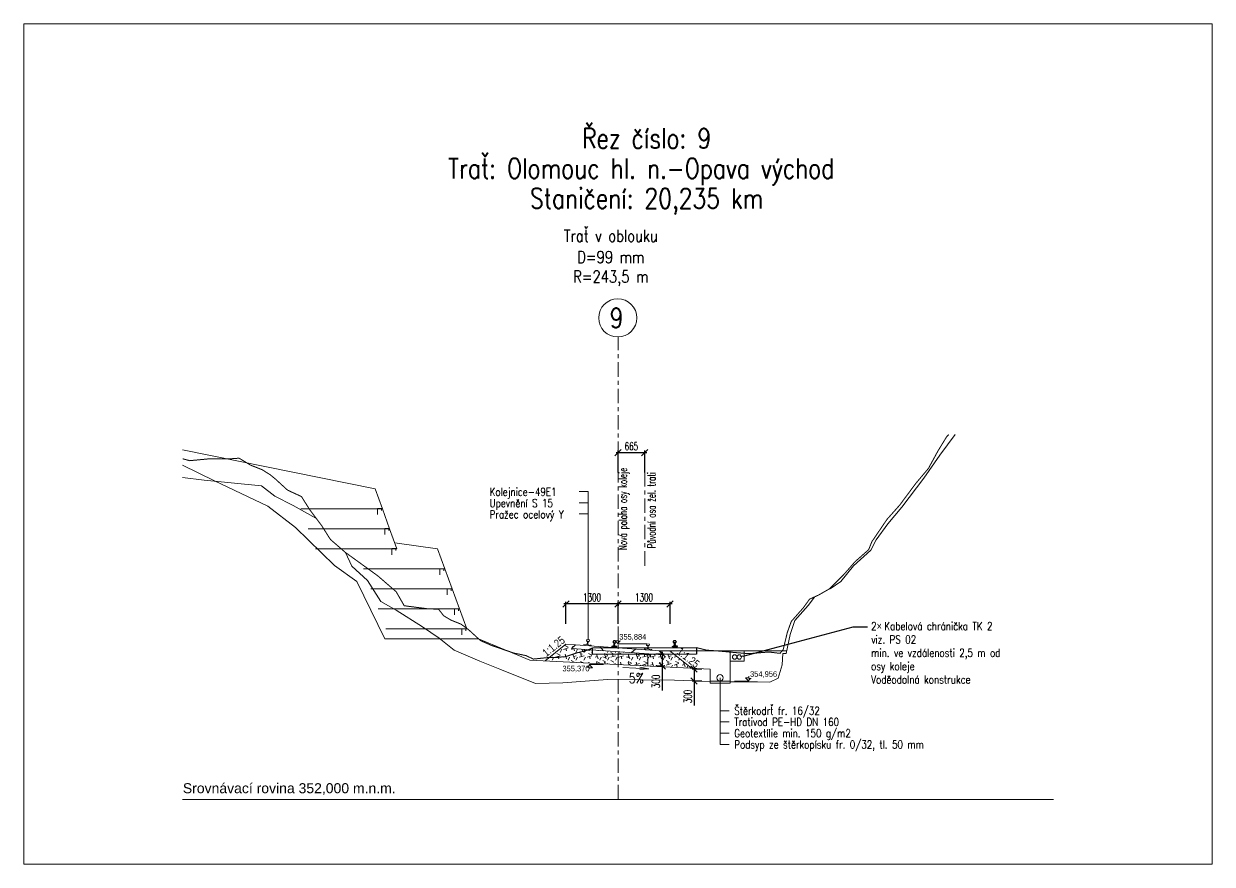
# Model space of a CAD drawing. Header units: millimetres. Extents: x -533422 to -532014, y -1115269 to -1112931.
# Drawn here: x -533081.67 to -533051.97, y -1112952.2 to -1112931.2 of the extents above; entities that cross this region are included whole.
import ezdxf
from ezdxf import colors
from ezdxf.entities.mleader import LeaderData, LeaderLine
from ezdxf.enums import TextEntityAlignment as Align
from ezdxf.math import Vec2, Vec3

# ---------------------------------------------------------------- set-up
doc = ezdxf.new("R2010")
doc.units = ezdxf.units.MM
doc.header["$PDMODE"] = 3
doc.header["$PDSIZE"] = 0.5
doc.linetypes.add('ACAD_ISO10W100', pattern=[18, 12, -3, 0, -3])
for name, color, linetype in [('002 Linie  svahu', 8, 'Continuous'), ('_původní pražec-řezy', 7, 'Continuous'), ('_vodítka-řezy', 4, 'Continuous')]:
    doc.layers.add(name, color=color, linetype=linetype)
for name, color, linetype, lineweight in [('_popisy-řezy', 1, 'Continuous', 18), ('_příčné řezy-řezy', 1, 'Continuous', 20), ('_svršek-řezy', 1, 'Continuous', 18), ('_šrafy-řezy', 1, 'Continuous', 15), ('původní terén', 7, 'Continuous', 15), ('stránka A4', 3, 'Continuous', 0)]:
    doc.layers.add(name, color=color, linetype=linetype, lineweight=lineweight)
doc.styles.add('ARI 1_50(01)', font='arial.ttf', dxfattribs={"height": 0.2})
doc.styles.add('promile', font='romans71n.shx', dxfattribs={"width": 0.8})
doc.styles.get("Standard").update_dxf_attribs({"font": 'arial.ttf'})
doc.styles.add('Standard 1_100', font='romans.shx', dxfattribs={"width": 0.65, "height": 0.2})
doc.styles.add('‰', font='romans71n.shx', dxfattribs={"width": 0.8})
doc.dimstyles.new('1_100', dxfattribs={"dimtxt": 0.2, "dimasz": 0.16, "dimexe": 0.05, "dimexo": 0.2, "dimgap": 0.06, "dimtad": 1, "dimdec": 0, "dimlfac": 1000, "dimrnd": 5, "dimzin": 0, "dimtxsty": 'Standard 1_100', "dimblk": 'OBLIQUE', "dimcen": 2.5, "dimdle": 0.05, "dimclrd": 256, "dimclre": 256, "dimclrt": 1, "dimadec": 0, "dimazin": 0, "dimtfac": 1, "dimtdec": 0, "dimtmove": 0, "dimatfit": 3, "dimfxl": 0.5, "dimfxlon": 1, "dimtfillclr": 256, "dimarcsym": 0})

# ---------------------------------------------------------------- blocks, each defined once
blk = doc.blocks.new('RC_VYZNA')
for p, q in [((-2, 2), (0, 2)), ((0, 0), (-2, 2)), ((0, 2), (0, 3))]:
    blk.add_line(p, q)
blk.add_solid([(0, 0), (0, 0), (0, 2), (2, 2)])
blk = doc.blocks.new('Původní svršek')
at = {"layer": '_vodítka-řezy', "color": 12, "linetype": 'ACAD_ISO10W100', "lineweight": 0, "ltscale": 0.03, "extrusion": (0, 1, 6.12303e-17)}
blk.add_line((-675139.828, -974938.843), (-675139.828, -974936.508), dxfattribs=at)
at = {"layer": '_vodítka-řezy', "style": 'Standard 1_100', "width": 0.65}
blk.add_text('Původní osa žel. trati', height=0.2, rotation=90, dxfattribs=at).set_placement((-675139.558, -974936.508), align=Align.RIGHT)
blk = doc.blocks.new('A$C249728DF')
at = {"color": 7}
for p, q in [((0.715, 0.105), (0.717, 0.08)), ((0.74, 0.075), (0.719, 0.079)), ((0.752, 0.026), (0.749, 0.056)), ((0.766, 0.028), (0.762, 0.058)), ((0.766, 0.078), (0.785, 0.087)), ((0.782, 0.114), (0.786, 0.09)), ((-0.807, -0.149), (-0.807, -0.143)), ((-0.805, -0.14), (-0.792, -0.138)), ((-0.744, -0.149), (-0.805, -0.151)), ((-0.759, -0.127), (-0.784, -0.136)), ((-0.782, -0.015), (-0.783, -0.039)), ((-0.761, -0.048), (-0.781, -0.041)), ((-0.753, -0.097), (-0.754, -0.067)), ((-0.744, -0.149), (-0.683, -0.147)), ((-0.739, -0.097), (-0.74, -0.067)), ((-0.735, -0.047), (-0.714, -0.039)), ((-0.731, -0.126), (-0.705, -0.133)), ((-0.715, -0.013), (-0.713, -0.037)), ((-0.685, -0.136), (-0.698, -0.135)), ((-0.682, -0.145), (-0.682, -0.139)), ((0.704, -0.031), (0.703, -0.025)), ((0.705, -0.022), (0.718, -0.018)), ((0.766, -0.025), (0.706, -0.033)), ((0.749, -0.004), (0.725, -0.016)), ((0.766, -0.025), (0.827, -0.017)), ((0.777, 0), (0.804, -0.005)), ((0.824, -0.006), (0.811, -0.006)), ((0.828, -0.015), (0.827, -0.009))]:
    blk.add_line(p, q, dxfattribs=at)
blk.add_lwpolyline([(-1.269, -0.381), (-1.283, -0.219), (1.309, -0.006), (1.322, -0.168), (-1.269, -0.381)], dxfattribs=at)
for centre, radius, start, end in [((-0.74, -0.3), 0.3, 90.0237, 91.8383), ((-0.74, -0.08), 0.08, 80.204, 90.0475), ((0.728, 0.106), 0.013, 109.1975, 184.2723), ((0.719, 0.081), 0.002, 184.2723, 259.1282), ((0.75, 0.043), 0.08, 99.3539, 109.1975), ((0.786, -0.174), 0.3, 97.5631, 99.3778), ((0.739, 0.068), 0.007, 17.9715, 79.1282), ((0.669, 0.045), 0.08, 7.5631, 17.9715), ((0.786, -0.174), 0.3, 95.7485, 97.5631), ((0.746, 0.002), 0.007, 295.9902, 356.0557), ((0.634, 0.01), 0.12, 356.0557, 7.5631), ((0.764, 0.045), 0.08, 85.9288, 95.7724), ((0.769, 0.072), 0.007, 115.9981, 177.1547), ((0.842, 0.068), 0.08, 177.1547, 187.5631), ((0.885, 0.044), 0.12, 187.5631, 199.0706), ((0.769, 0.111), 0.013, 10.854, 85.9288), ((0.779, 0.007), 0.007, 199.0706, 259.136), ((0.784, 0.089), 0.002, 295.9981, 10.854), ((-0.804, -0.143), 0.003, 99.583, 181.8383), ((-0.805, -0.149), 0.0015, 181.8383, 271.8383), ((-0.798, -0.098), 0.04, 279.583, 290.2654), ((-0.781, -0.039), 0.002, 178.5474, 253.4034), ((-0.769, -0.015), 0.013, 103.4727, 178.5474), ((-0.754, -0.08), 0.08, 93.6291, 103.4727), ((-0.763, -0.054), 0.007, 12.2467, 73.4034), ((-0.74, -0.3), 0.3, 91.8383, 93.653), ((-0.762, -0.12), 0.007, 290.2654, 350.3308), ((-0.834, -0.07), 0.08, 1.8383, 12.2467), ((-0.873, -0.101), 0.12, 350.3308, 1.8383), ((-0.66, -0.064), 0.08, 171.4299, 181.8383), ((-0.732, -0.053), 0.007, 110.2733, 171.4299), ((-0.619, -0.093), 0.12, 181.8383, 193.3458), ((-0.729, -0.119), 0.007, 193.3458, 253.4112), ((-0.728, -0.014), 0.013, 5.1292, 80.204), ((-0.715, -0.037), 0.002, 290.2733, 5.1292), ((-0.694, -0.095), 0.04, 253.4112, 264.0936), ((-0.685, -0.139), 0.003, 1.8383, 84.0936), ((-0.683, -0.145), 0.0015, 271.8383, 1.8383), ((0.706, -0.025), 0.003, 105.3078, 187.5631), ((0.706, -0.031), 0.0015, 187.5631, 277.5631), ((0.708, 0.02), 0.04, 285.3078, 295.9902), ((0.811, 0.034), 0.04, 259.136, 269.8184), ((0.824, -0.009), 0.003, 7.5631, 89.8184), ((0.827, -0.015), 0.0015, 277.5631, 7.5631)]:
    blk.add_arc(centre, radius, start, end, dxfattribs=at)
blk = doc.blocks.new('_Oblique')
at = {"color": 0, "linetype": 'ByBlock', "lineweight": -2}
blk.add_line((0.5, 0.5), (-0.5, -0.5), dxfattribs=at)
blk = doc.blocks.new('*D109')
at = {"layer": '_příčné řezy-řezy', "linetype": 'Continuous', "lineweight": -2}
for p, q in [((-533066.771, -1112945.693), (-533068.171, -1112945.693)), ((-533068.121, -1112946.193), (-533068.121, -1112945.643)), ((-533066.821, -1112945.693), (-533066.821, -1112945.743))]:
    blk.add_line(p, q, dxfattribs=at)
at = {"layer": 'Defpoints', "color": 0}
for p in [(-533068.121, -1112945.693), (-533066.821, -1112945.658), (-533068.121, -1112946.812)]:
    blk.add_point(p, dxfattribs=at)
at = {"layer": '_příčné řezy-řezy', "lineweight": -2, "xscale": 0.16, "yscale": 0.16, "zscale": 0.16, "rotation": 180}
blk.add_blockref('_Oblique', (-533068.121, -1112945.693), dxfattribs=at)
at = {"layer": '_příčné řezy-řezy', "lineweight": -2, "xscale": 0.16, "yscale": 0.16, "zscale": 0.16}
blk.add_blockref('_Oblique', (-533066.821, -1112945.693), dxfattribs=at)
at = {"layer": '_příčné řezy-řezy', "color": 1, "lineweight": 9, "insert": (-533067.471, -1112945.533), "char_height": 0.2, "attachment_point": 5, "style": 'Standard 1_100'}
blk.add_mtext('1300', dxfattribs=at)
blk = doc.blocks.new('*D110')
at = {"layer": '_příčné řezy-řezy', "linetype": 'Continuous', "lineweight": -2}
for p, q in [((-533065.471, -1112945.693), (-533066.871, -1112945.693)), ((-533066.821, -1112946.193), (-533066.821, -1112945.643)), ((-533065.521, -1112946.193), (-533065.521, -1112945.643))]:
    blk.add_line(p, q, dxfattribs=at)
at = {"layer": 'Defpoints', "color": 0}
for p in [(-533066.821, -1112945.693), (-533066.821, -1112946.812), (-533065.521, -1112946.812)]:
    blk.add_point(p, dxfattribs=at)
at = {"layer": '_příčné řezy-řezy', "lineweight": -2, "xscale": 0.16, "yscale": 0.16, "zscale": 0.16, "rotation": 180}
blk.add_blockref('_Oblique', (-533066.821, -1112945.693), dxfattribs=at)
at = {"layer": '_příčné řezy-řezy', "lineweight": -2, "xscale": 0.16, "yscale": 0.16, "zscale": 0.16}
blk.add_blockref('_Oblique', (-533065.521, -1112945.693), dxfattribs=at)
at = {"layer": '_příčné řezy-řezy', "color": 1, "lineweight": 9, "insert": (-533066.171, -1112945.533), "char_height": 0.2, "attachment_point": 5, "style": 'Standard 1_100'}
blk.add_mtext('1300', dxfattribs=at)
blk = doc.blocks.new('*D120')
at = {"layer": '_příčné řezy-řezy', "linetype": 'Continuous', "lineweight": -2}
for p, q in [((-533066.871, -1112941.914), (-533066.104, -1112941.914)), ((-533066.821, -1112942.414), (-533066.821, -1112941.864)), ((-533066.154, -1112942.414), (-533066.154, -1112941.864))]:
    blk.add_line(p, q, dxfattribs=at)
at = {"layer": 'Defpoints', "color": 0}
for p in [(-533066.154, -1112941.914), (-533066.821, -1112942.701), (-533066.154, -1112942.704)]:
    blk.add_point(p, dxfattribs=at)
at = {"layer": '_příčné řezy-řezy', "lineweight": -2, "xscale": 0.16, "yscale": 0.16, "zscale": 0.16, "rotation": 180}
blk.add_blockref('_Oblique', (-533066.821, -1112941.914), dxfattribs=at)
at = {"layer": '_příčné řezy-řezy', "lineweight": -2, "xscale": 0.16, "yscale": 0.16, "zscale": 0.16}
blk.add_blockref('_Oblique', (-533066.154, -1112941.914), dxfattribs=at)
at = {"layer": '_příčné řezy-řezy', "color": 1, "lineweight": 9, "insert": (-533066.488, -1112941.754), "char_height": 0.2, "attachment_point": 5, "style": 'Standard 1_100'}
blk.add_mtext('665', dxfattribs=at)
blk = doc.blocks.new('*D128')
at = {"layer": '_příčné řezy-řezy', "linetype": 'Continuous', "lineweight": -2}
for p, q in [((-533065.715, -1112946.894), (-533065.715, -1112947.244)), ((-533065.872, -1112946.944), (-533065.665, -1112946.944)), ((-533065.872, -1112947.244), (-533065.665, -1112947.244)), ((-533065.715, -1112947.244), (-533065.715, -1112947.858))]:
    blk.add_line(p, q, dxfattribs=at)
at = {"layer": 'Defpoints', "color": 0}
for p in [(-533066.072, -1112946.944), (-533066.072, -1112947.244), (-533065.715, -1112947.244)]:
    blk.add_point(p, dxfattribs=at)
at = {"layer": '_příčné řezy-řezy', "lineweight": -2, "xscale": 0.16, "yscale": 0.16, "zscale": 0.16}
for p, rotation in [((-533065.715, -1112946.944), 90), ((-533065.715, -1112947.244), 270)]:
    blk.add_blockref('_Oblique', p, dxfattribs=dict(at, rotation=rotation))
at = {"layer": '_příčné řezy-řezy', "color": 1, "lineweight": 9, "insert": (-533065.875, -1112947.631), "char_height": 0.2, "attachment_point": 5, "rotation": 90, "style": 'Standard 1_100'}
blk.add_mtext('300', dxfattribs=at)
blk = doc.blocks.new('*D129')
at = {"layer": '_příčné řezy-řezy', "linetype": 'Continuous', "lineweight": -2}
for p, q in [((-533064.723, -1112947.321), (-533064.969, -1112947.321)), ((-533064.919, -1112947.271), (-533064.919, -1112947.621)), ((-533064.723, -1112947.621), (-533064.969, -1112947.621)), ((-533064.919, -1112947.621), (-533064.919, -1112948.236))]:
    blk.add_line(p, q, dxfattribs=at)
at = {"layer": 'Defpoints', "color": 0}
for p in [(-533064.523, -1112947.321), (-533064.919, -1112947.621), (-533064.523, -1112947.621)]:
    blk.add_point(p, dxfattribs=at)
at = {"layer": '_příčné řezy-řezy', "lineweight": -2, "xscale": 0.16, "yscale": 0.16, "zscale": 0.16}
for p, rotation in [((-533064.919, -1112947.321), 90), ((-533064.919, -1112947.621), 270)]:
    blk.add_blockref('_Oblique', p, dxfattribs=dict(at, rotation=rotation))
at = {"layer": '_příčné řezy-řezy', "color": 1, "lineweight": 9, "insert": (-533065.079, -1112948.008), "char_height": 0.2, "attachment_point": 5, "rotation": 90, "style": 'Standard 1_100'}
blk.add_mtext('300', dxfattribs=at)

msp = doc.modelspace()

# ---------------------------------------------------------------- hatches: boundary and pattern name
at = {"layer": '_šrafy-řezy', "linetype": 'Continuous'}
h = msp.add_hatch(dxfattribs=at)
h.set_pattern_fill('UNIHER', color=1, scale=0.05, style=0)
h.set_pattern_definition([(18.435, (141812.83852, -138008.09968), (0.197642177225, 0.197642530296), [0.0625, -0.5, 0.125, -0.5625]), (18.435, (141812.97687, -138008.11944), (0.197642177225, 0.197642530296), [0.125, -0.5, 0.0625, -0.5625]), (108.435, (141812.8583, -138008.15897), (0.197642177225, 0.197642530296), [0.125, -0.5, 0.125, -0.5]), (108.435, (141812.8583, -138007.96133), (0.197642177225, 0.197642530296), [0.125, -0.5, 0.125, -0.5]), (108.435, (141813.03617, -138008.09968), (0.197642177225, 0.197642530296), [0.0625, -0.5625]), (108.435, (141812.66065, -138007.96133), (0.197642177225, 0.197642530296), [0.0625, -0.5625]), (333.435, (141812.89782, -138008.07991), (0.197642294287, 0.19764242375), [0.0883885, -0.79549515, 0.0883885, -0.79549515]), (333.435, (141812.50253, -138007.88227), (0.197642294287, 0.19764242375), [0.08838835, -1.6793786]), (333.435, (141813.09546, -138008.07991), (0.197642294287, 0.19764242375), [0.0883885, -0.35385534, 0.0883885, -1.23743685]), (333.435, (141812.70017, -138007.88227), (0.197642294287, 0.19764242375), [0.08838835, -1.6793786]), (333.435, (141813.2931, -138008.07991), (0.197642294287, 0.19764242375), [0.0883885, -0.79549515, 0.0883885, -0.79549515]), (333.435, (141813.68839, -138008.27756), (0.197642294287, 0.19764242375), [0.08838835, -1.6793786]), (63.435, (141812.81876, -138008.04038), (-0.197643635928, -0.197641752932), [0.08839, -0.35355, 0.08839, -0.7955, 0.08839, -0.35355])])
h.paths.add_polyline_path([(-533066.0724, -1112946.9615), (-533066.1497, -1112946.9561), (-533066.1483, -1112946.935), (-533067.5227, -1112946.8401), (-533067.5241, -1112946.8613), (-533067.648, -1112946.8528), (-533067.6506, -1112946.8918), (-533067.6718, -1112946.8903), (-533067.6677, -1112946.8301), (-533067.9827, -1112946.8084), (-533067.8814, -1112946.7202), (-533068.1213, -1112946.7036), (-533068.6391, -1112947.1178), (-533066.0724, -1112947.244)])
h.paths.add_polyline_path([(-533065.525, -1112946.866), (-533065.7764, -1112946.8654), (-533065.6882, -1112946.9667), (-533066.0033, -1112946.945), (-533066.0074, -1112947.0051), (-533066.0286, -1112947.0037), (-533066.0259, -1112946.9647), (-533066.0724, -1112946.9615), (-533066.0724, -1112947.244), (-533064.9857, -1112947.2975)])

# ---------------------------------------------------------------- linework, layer by layer
at = {"layer": '002 Linie  svahu', "color": 1, "linetype": 'Continuous', "lineweight": 18, "ltscale": 0.25, "flags": 128}
for points in [[(-533061.5164, -1112945.3196), (-533061.2542, -1112945.1363), (-533060.9367, -1112944.7433), (-533060.4998, -1112944.3533), (-533060.3684, -1112944.0923), (-533060.0813, -1112943.6912), (-533059.7298, -1112943.2726), (-533059.1817, -1112942.5503), (-533058.7767, -1112941.9736), (-533058.3978, -1112941.4642)], [(-533077.7008, -1112941.8446), (-533072.8925, -1112942.8165)], [(-533077.7008, -1112942.2303), (-533076.9015, -1112942.6152), (-533075.5724, -1112943.2543), (-533074.883, -1112943.7855), (-533073.9028, -1112944.7318), (-533073.3463, -1112945.1302), (-533072.6449, -1112946.5634), (-533070.3094, -1112946.5634)], [(-533077.7008, -1112942.5316), (-533077.1632, -1112942.5988), (-533075.7325, -1112942.744), (-533075.3972, -1112943.0009), (-533074.9389, -1112943.2354), (-533074.3703, -1112943.5473)], [(-533072.8925, -1112942.8165), (-533072.7105, -1112943.3165), (-533073.2105, -1112943.3165)], [(-533072.7105, -1112943.3165), (-533074.745, -1112943.3165)], [(-533072.7105, -1112943.3165), (-533072.5285, -1112943.8165), (-533073.0285, -1112943.8165)], [(-533072.8332, -1112943.4634), (-533072.8332, -1112943.3134), (-533072.7332, -1112943.3134), (-533072.7332, -1112943.3634)], [(-533072.5285, -1112943.8165), (-533074.563, -1112943.8165)], [(-533072.5285, -1112943.8165), (-533072.3465, -1112944.3165), (-533072.8465, -1112944.3165)], [(-533072.6512, -1112943.9634), (-533072.6512, -1112943.8134), (-533072.5512, -1112943.8134), (-533072.5512, -1112943.8634)], [(-533071.3293, -1112944.3165), (-533072.4011, -1112944.1667)], [(-533072.3465, -1112944.3165), (-533074.381, -1112944.3165)], [(-533073.6349, -1112944.4067), (-533073.4747, -1112944.7544), (-533073.0835, -1112945.1118), (-533072.7474, -1112945.6305), (-533072.3687, -1112945.8496), (-533071.7108, -1112946.2679), (-533071.2922, -1112946.5468), (-533070.9135, -1112946.8456), (-533070.2756, -1112947.1244), (-533069.7772, -1112947.3236), (-533068.8802, -1112947.6822), (-533068.2024, -1112947.6623), (-533067.0861, -1112947.5826), (-533065.4116, -1112947.6025), (-533064.5213, -1112947.6295)], [(-533072.4693, -1112944.4634), (-533072.4693, -1112944.3134), (-533072.3693, -1112944.3134), (-533072.3693, -1112944.3634)], [(-533071.3293, -1112944.3165), (-533071.1473, -1112944.8165), (-533071.6473, -1112944.8165)], [(-533071.1473, -1112944.8165), (-533073.1818, -1112944.8165)], [(-533071.1473, -1112944.8165), (-533070.9653, -1112945.3165), (-533071.4653, -1112945.3165)], [(-533071.27, -1112944.9634), (-533071.27, -1112944.8134), (-533071.17, -1112944.8134), (-533071.17, -1112944.8634)], [(-533070.9653, -1112945.3165), (-533072.9998, -1112945.3165)], [(-533070.9653, -1112945.3165), (-533070.7833, -1112945.8165), (-533071.2833, -1112945.8165)], [(-533071.088, -1112945.4634), (-533071.088, -1112945.3134), (-533070.988, -1112945.3134), (-533070.988, -1112945.3634)], [(-533063.0295, -1112947.6523), (-533062.8187, -1112947.55), (-533062.7183, -1112947.213), (-533062.6984, -1112946.9321), (-533062.6203, -1112946.9352), (-533062.5187, -1112946.4599), (-533062.3986, -1112946.1046), (-533062.0661, -1112945.7354), (-533061.9137, -1112945.5231)], [(-533070.7833, -1112945.8165), (-533072.8178, -1112945.8165)], [(-533070.7833, -1112945.8165), (-533070.6013, -1112946.3165), (-533071.1013, -1112946.3165)], [(-533070.9061, -1112945.9634), (-533070.9061, -1112945.8134), (-533070.8061, -1112945.8134), (-533070.8061, -1112945.8634)], [(-533070.6013, -1112946.3165), (-533072.6248, -1112946.3165)], [(-533070.7241, -1112946.4634), (-533070.7241, -1112946.3134), (-533070.6241, -1112946.3134), (-533070.6241, -1112946.3634)], [(-533064.0213, -1112947.6423), (-533063.3384, -1112947.6423), (-533063.0295, -1112947.6523)]]:
    msp.add_lwpolyline(points, dxfattribs=at)
at = {"layer": '_popisy-řezy', "linetype": 'Continuous'}
for p, q in [((-533067.7937, -1112942.8836), (-533067.5687, -1112942.8836)), ((-533067.5687, -1112946.5894), (-533067.5687, -1112942.8836)), ((-533067.7937, -1112943.1648), (-533067.5687, -1112943.1648)), ((-533067.7937, -1112943.4461), (-533067.5687, -1112943.4461)), ((-533064.2713, -1112949.2068), (-533064.2713, -1112947.5403)), ((-533064.2713, -1112948.3631), (-533064.0463, -1112948.3631)), ((-533064.2713, -1112948.6443), (-533064.0463, -1112948.6443)), ((-533064.2713, -1112948.9256), (-533064.0463, -1112948.9256)), ((-533064.2713, -1112949.2068), (-533064.0463, -1112949.2068))]:
    msp.add_line(p, q, dxfattribs=at)
at = {"layer": '_popisy-řezy', "linetype": 'Continuous', "lineweight": 13}
for p, q in [((-533066.6997, -1112947.2812), (-533066.0521, -1112947.3157)), ((-533066.0521, -1112947.3157), (-533066.2788, -1112947.3334)), ((-533066.0521, -1112947.3157), (-533066.2756, -1112947.274))]:
    msp.add_line(p, q, dxfattribs=at)
at = {"layer": '_popisy-řezy', "color": 1, "lineweight": 13}
msp.add_circle((-533066.826, -1112938.5468), 0.4767, dxfattribs=at)
at = {"layer": '_svršek-řezy', "linetype": 'Continuous'}
for p, q in [((-533069.0275, -1112947.0987), (-533070.3094, -1112946.5634)), ((-533068.1213, -1112946.7036), (-533068.6391, -1112947.1178)), ((-533067.8814, -1112946.7202), (-533068.1213, -1112946.7036)), ((-533065.7764, -1112946.8654), (-533065.525, -1112946.866)), ((-533065.525, -1112946.866), (-533064.9857, -1112947.2975)), ((-533065.525, -1112946.866), (-533062.6055, -1112946.866)), ((-533063.6713, -1112947.1254), (-533063.6713, -1112946.866)), ((-533069.0275, -1112947.0987), (-533064.5213, -1112947.3203)), ((-533066.0724, -1112946.9402), (-533066.0724, -1112947.244)), ((-533064.0213, -1112947.1254), (-533063.6713, -1112947.1254)), ((-533064.5213, -1112947.6203), (-533064.0213, -1112947.6203)), ((-533064.5213, -1112947.6703), (-533064.0213, -1112947.6703))]:
    msp.add_line(p, q, dxfattribs=at)
at = {"layer": '_svršek-řezy', "linetype": 'Continuous', "lineweight": 13}
for p, q in [((-533067.6067, -1112946.6252), (-533067.602, -1112946.5855)), ((-533067.6067, -1112946.6252), (-533067.602, -1112946.5855)), ((-533067.602, -1112946.5855), (-533067.5354, -1112946.5934)), ((-533067.602, -1112946.5855), (-533067.5354, -1112946.5934)), ((-533067.5354, -1112946.5934), (-533067.5402, -1112946.6331)), ((-533067.5354, -1112946.5934), (-533067.5402, -1112946.6331)), ((-533067.6484, -1112946.73), (-533067.6462, -1112946.7168)), ((-533067.6484, -1112946.73), (-533067.6462, -1112946.7168)), ((-533067.5243, -1112946.7448), (-533067.6484, -1112946.73)), ((-533067.5243, -1112946.7448), (-533067.6484, -1112946.73)), ((-533067.6462, -1112946.7168), (-533067.5901, -1112946.7097)), ((-533067.6462, -1112946.7168), (-533067.5901, -1112946.7097)), ((-533067.5804, -1112946.6283), (-533067.6067, -1112946.6252)), ((-533067.5804, -1112946.6283), (-533067.6067, -1112946.6252)), ((-533067.5901, -1112946.7097), (-533067.5804, -1112946.6283)), ((-533067.5665, -1112946.63), (-533067.5762, -1112946.7114)), ((-533067.5665, -1112946.63), (-533067.5762, -1112946.7114)), ((-533067.5762, -1112946.7114), (-533067.522, -1112946.732)), ((-533067.5762, -1112946.7114), (-533067.522, -1112946.732)), ((-533067.5402, -1112946.6331), (-533067.5665, -1112946.63)), ((-533067.5402, -1112946.6331), (-533067.5665, -1112946.63)), ((-533067.522, -1112946.732), (-533067.5243, -1112946.7448)), ((-533067.522, -1112946.732), (-533067.5243, -1112946.7448)), ((-533066.1391, -1112946.8273), (-533066.1393, -1112946.8403)), ((-533066.1391, -1112946.8273), (-533066.1393, -1112946.8403)), ((-533066.1393, -1112946.8403), (-533066.0145, -1112946.8458)), ((-533066.1393, -1112946.8403), (-533066.0145, -1112946.8458)), ((-533066.0827, -1112946.8158), (-533066.1391, -1112946.8273)), ((-533066.0827, -1112946.8158), (-533066.1391, -1112946.8273)), ((-533066.1038, -1112946.6928), (-533066.1056, -1112946.7327)), ((-533066.1038, -1112946.6928), (-533066.1056, -1112946.7327)), ((-533066.1056, -1112946.7327), (-533066.0791, -1112946.7339)), ((-533066.1056, -1112946.7327), (-533066.0791, -1112946.7339)), ((-533066.0369, -1112946.6957), (-533066.1038, -1112946.6928)), ((-533066.0791, -1112946.7339), (-533066.0827, -1112946.8158)), ((-533066.0791, -1112946.7339), (-533066.0827, -1112946.8158)), ((-533066.0687, -1112946.8164), (-533066.0651, -1112946.7345)), ((-533066.0687, -1112946.8164), (-533066.0651, -1112946.7345)), ((-533066.0142, -1112946.8326), (-533066.0687, -1112946.8164)), ((-533066.0142, -1112946.8326), (-533066.0687, -1112946.8164)), ((-533066.0651, -1112946.7345), (-533066.0386, -1112946.7357)), ((-533066.0651, -1112946.7345), (-533066.0386, -1112946.7357)), ((-533066.0386, -1112946.7357), (-533066.0369, -1112946.6957)), ((-533066.0386, -1112946.7357), (-533066.0369, -1112946.6957)), ((-533066.0145, -1112946.8458), (-533066.0142, -1112946.8326)), ((-533066.0145, -1112946.8458), (-533066.0142, -1112946.8326))]:
    msp.add_line(p, q, dxfattribs=at)
at = {"layer": '_svršek-řezy', "lineweight": 13}
for p, q in [((-533067.8814, -1112946.7202), (-533067.9827, -1112946.8084)), ((-533067.9827, -1112946.8084), (-533065.6882, -1112946.9667)), ((-533065.7764, -1112946.8654), (-533067.8814, -1112946.7202)), ((-533067.6823, -1112946.7339), (-533067.6809, -1112946.7127)), ((-533067.6597, -1112946.7142), (-533067.6809, -1112946.7127)), ((-533067.6718, -1112946.8903), (-533067.6677, -1112946.8301)), ((-533067.6506, -1112946.8918), (-533067.6718, -1112946.8903)), ((-533067.6597, -1112946.7142), (-533067.6611, -1112946.7354)), ((-533067.648, -1112946.8528), (-533067.6506, -1112946.8918)), ((-533067.5241, -1112946.8613), (-533067.648, -1112946.8528)), ((-533067.5227, -1112946.8401), (-533067.5241, -1112946.8613)), ((-533067.5147, -1112946.7242), (-533067.5161, -1112946.7454)), ((-533067.5147, -1112946.7242), (-533067.4935, -1112946.7256)), ((-533067.495, -1112946.7468), (-533067.4935, -1112946.7256)), ((-533067.2729, -1112946.7621), (-533067.1846, -1112946.8635)), ((-533066.385, -1112946.8234), (-533066.4863, -1112946.9116)), ((-533066.1629, -1112946.8387), (-533066.1615, -1112946.8175)), ((-533066.1403, -1112946.819), (-533066.1615, -1112946.8175)), ((-533066.1403, -1112946.819), (-533066.1417, -1112946.8402)), ((-533065.9953, -1112946.829), (-533065.9967, -1112946.8502)), ((-533065.9953, -1112946.829), (-533065.9741, -1112946.8305)), ((-533065.9756, -1112946.8516), (-533065.9741, -1112946.8305)), ((-533065.7764, -1112946.8654), (-533065.6882, -1112946.9667)), ((-533064.0213, -1112947.6703), (-533064.0213, -1112946.866)), ((-533066.1483, -1112946.935), (-533066.1497, -1112946.9561)), ((-533066.1497, -1112946.9561), (-533066.0259, -1112946.9647)), ((-533066.0259, -1112946.9647), (-533066.0286, -1112947.0037)), ((-533066.0286, -1112947.0037), (-533066.0074, -1112947.0051)), ((-533066.0074, -1112947.0051), (-533066.0033, -1112946.945)), ((-533064.5213, -1112947.6703), (-533064.5213, -1112947.3203))]:
    msp.add_line(p, q, dxfattribs=at)
at = {"layer": '_svršek-řezy'}
for p, q in [((-533066.1038, -1112946.6928), (-533066.8213, -1112946.6928)), ((-533067.5403, -1112947.2072), (-533067.1808, -1112947.2072)), ((-533063.9124, -1112947.6217), (-533063.553, -1112947.6217))]:
    msp.add_line(p, q, dxfattribs=at)
at = {"layer": '_svršek-řezy', "color": 3, "linetype": 'Continuous'}
msp.add_circle((-533063.9063, -1112947.021), 0.055, dxfattribs=at)
at = {"layer": '_svršek-řezy', "color": 6, "linetype": 'Continuous'}
msp.add_circle((-533063.7913, -1112947.021), 0.055, dxfattribs=at)
at = {"layer": '_svršek-řezy', "lineweight": 13}
msp.add_circle((-533064.2713, -1112947.5403), 0.08, dxfattribs=at)
at = {"layer": '_vodítka-řezy', "color": 1, "linetype": 'ACAD_ISO10W100', "lineweight": 15, "ltscale": 0.03, "extrusion": (0, 1, 6.12303e-17)}
msp.add_line((-533066.8213, -1112950.5768), (-533066.8213, -1112939.0235), dxfattribs=at)
at = {"layer": '_vodítka-řezy', "color": 1, "lineweight": 15}
msp.add_lwpolyline([(-533077.7008, -1112950.5768), (-533055.9419, -1112950.5768)], dxfattribs=at)
at = {"layer": 'původní terén', "color": 250, "lineweight": 15, "const_width": 0.025}
for points in [[(-533058.5577, -1112941.4642), (-533058.6046, -1112941.5111), (-533058.8239, -1112941.8697), (-533059.0631, -1112942.3079), (-533059.3821, -1112942.6864), (-533059.7808, -1112943.2242), (-533060.0997, -1112943.5827), (-533060.4785, -1112944.1405), (-533060.5582, -1112944.3397), (-533060.8971, -1112944.6385), (-533061.1762, -1112944.9572), (-533061.3556, -1112945.1365), (-533061.535, -1112945.3157), (-533061.8141, -1112945.4751), (-533062.0333, -1112945.5747), (-533062.1928, -1112945.7938), (-533062.4918, -1112946.1324), (-533062.5915, -1112946.4113), (-533062.6912, -1112946.8296), (-533062.7709, -1112946.9292), (-533063.05, -1112946.8959), (-533063.5483, -1112946.9363), (-533063.9072, -1112946.9083), (-533064.266, -1112946.8741), (-533064.6048, -1112946.8496), (-533064.8566, -1112946.7863)], [(-533067.4566, -1112946.7938), (-533067.6522, -1112946.8728), (-533067.8267, -1112946.9101), (-533068.1258, -1112947.0098), (-533068.3876, -1112947.0347), (-533068.5745, -1112947.0347), (-533068.936, -1112947.072), (-533069.1229, -1112946.9849), (-533069.4221, -1112946.9226), (-533069.9705, -1112946.7358), (-533070.2571, -1112946.6112), (-533070.5563, -1112946.3372), (-533070.7432, -1112946.2002), (-533070.9925, -1112946.1006), (-533071.1795, -1112945.9885), (-533071.3041, -1112945.8266), (-533071.5908, -1112945.8141), (-533072.1641, -1112945.7394), (-533072.3636, -1112945.3906), (-533072.8247, -1112944.9921), (-533073.6349, -1112944.4067), (-533074.0088, -1112944.0829), (-533074.2207, -1112943.7466), (-533074.5198, -1112943.3481), (-533074.7317, -1112943.0118), (-533075.0807, -1112942.8499), (-533075.3798, -1112942.5759), (-533075.5169, -1112942.4638), (-533075.7164, -1112942.3392), (-533076.003, -1112942.2271), (-533076.2897, -1112942.0528), (-533076.4642, -1112942.0652), (-533077.0001, -1112942.0652), (-533077.5236, -1112942.115), (-533077.7008, -1112942.0672)]]:
    msp.add_lwpolyline(points, dxfattribs=at)
at = {"layer": 'stránka A4'}
for p, q in [((-533051.9713, -1112931.1982), (-533081.6713, -1112931.1982)), ((-533081.6713, -1112931.1982), (-533081.6713, -1112952.1982)), ((-533051.9713, -1112952.1982), (-533051.9713, -1112931.1982)), ((-533081.6713, -1112952.1982), (-533051.9713, -1112952.1982))]:
    msp.add_line(p, q, dxfattribs=at)

# ---------------------------------------------------------------- block references
at = {"layer": '_původní pražec-řezy', "rotation": 355.4657335379777}
msp.add_blockref('A$C249728DF', (-533066.1607, -1112946.6768), dxfattribs=at)
at = {"layer": '_svršek-řezy', "xscale": 0.04, "yscale": 0.04, "zscale": 0.04}
for p in [(-533066.8213, -1112946.6928), (-533063.553, -1112947.6217)]:
    msp.add_blockref('RC_VYZNA', p, dxfattribs=at)
at = {"layer": '_svršek-řezy', "xscale": 0.04, "yscale": 0.04, "zscale": 0.04, "rotation": 180}
msp.add_blockref('RC_VYZNA', (-533067.5403, -1112947.2072), dxfattribs=at)
at = {"layer": '_vodítka-řezy', "color": 1, "lineweight": 15}
msp.add_blockref('Původní svršek', (142073.6733, -138005.8961), dxfattribs=at)

# ---------------------------------------------------------------- texts
at = {"layer": '_popisy-řezy', "linetype": 'Continuous', "lineweight": 13, "style": 'promile', "width": 0.8}
for s, height, p in [('Řez číslo: 9', 0.5, (-533066.1067, -1112934.3104)), ('Trať: Olomouc hl. n.-Opava východ ', 0.5, (-533066.1067, -1112935.0604)), ('Staničení: 20,235 km', 0.5, (-533066.1067, -1112935.8104)), ('Trať v oblouku', 0.3, (-533067.0013, -1112936.6458)), ('D=99 mm', 0.3, (-533067.0013, -1112937.1766)), ('R=243,5 m', 0.3, (-533067.0013, -1112937.6669))]:
    msp.add_text(s, height=height, dxfattribs=at).set_placement(p, align=Align.CENTER)
at = {"layer": '_popisy-řezy', "color": 1, "lineweight": 13, "style": 'promile', "width": 0.8}
msp.add_text('9', height=0.5, dxfattribs=at).set_placement((-533066.8592, -1112938.7983), align=Align.CENTER)
at = {"layer": '_popisy-řezy', "linetype": 'Continuous', "style": '‰', "width": 0.8}
for s, p in [(' Kolejnice-49E1', (-533070.1396, -1112942.8937)), (' Upevnění S 15', (-533070.1396, -1112943.1749)), (' Pražec ocelový Y', (-533070.1396, -1112943.4562)), ('Štěrkodrť fr. 16/32', (-533063.9164, -1112948.3631)), ('Trativod PE-HD DN 160', (-533063.9164, -1112948.6443)), ('Geotextílie min. 150 g/m2', (-533063.9164, -1112948.9256)), ('Podsyp ze štěrkopísku fr. 0/32, tl. 50 mm', (-533063.9164, -1112949.2068))]:
    msp.add_text(s, height=0.2, dxfattribs=at).set_placement(p, align=Align.MIDDLE_LEFT)
at = {"layer": '_popisy-řezy', "linetype": 'Continuous', "lineweight": 13, "width": 0.8}
for rotation, p in [(38.65981, (-533068.3685, -1112946.8318)), (321.52171, (-533065.1267, -1112947.1164))]:
    msp.add_text('1:1.25', height=0.2, rotation=rotation, dxfattribs=at).set_placement(p, align=Align.CENTER)
at = {"layer": '_popisy-řezy', "linetype": 'Continuous', "lineweight": 13, "style": 'promile', "width": 0.8}
msp.add_text('5%', height=0.25, dxfattribs=at).set_placement((-533066.5505, -1112947.674))
at = {"layer": '_popisy-řezy', "color": 1, "lineweight": 15, "style": 'ARI 1_50(01)'}
msp.add_text('Srovnávací rovina 352,000 m.n.m.', height=0.25, rotation=0, dxfattribs=at).set_placement((-533077.6958, -1112950.4238))
at = {"layer": '_svršek-řezy', "width": 0.8}
for s, p in [('355,884', (-533066.79, -1112946.5865)), ('355,370', (-533068.2101, -1112947.3793)), ('354,956', (-533063.5217, -1112947.5155))]:
    msp.add_text(s, height=0.14, dxfattribs=at).set_placement(p)
at = {"layer": '_vodítka-řezy', "color": 1, "lineweight": 15, "style": 'Standard 1_100', "width": 0.65}
msp.add_text('Nová poloha osy koleje', height=0.2, rotation=90, dxfattribs=at).set_placement((-533066.5971, -1112942.2926), align=Align.RIGHT)

# ---------------------------------------------------------------- dimensions: what is measured, and where the dimension line sits
at = {"layer": '_příčné řezy-řezy', "linetype": 'Continuous', "lineweight": 9}
for base, p1, p2, picture, middle in [((-533066.15432, -1112941.91407), (-533066.82083, -1112942.70083), (-533066.15432, -1112942.7042), '*D120', (-533066.48758, -1112941.75407)), ((-533068.1213, -1112945.6933), (-533066.8213, -1112945.6584), (-533068.1213, -1112946.8124), '*D109', (-533067.4713, -1112945.5333)), ((-533066.8213, -1112945.6933), (-533065.5213, -1112946.8124), (-533066.8213, -1112946.8124), '*D110', (-533066.1713, -1112945.5333))]:
    dim = msp.add_linear_dim(base=base, p1=p1, p2=p2, dimstyle='1_100', dxfattribs=at)
    dim.commit()
    dim.dimension.update_dxf_attribs({"geometry": picture, "text_midpoint": middle})
for base, p1, p2, picture, middle in [((-533065.7153, -1112947.244), (-533066.0724, -1112946.944), (-533066.0724, -1112947.244), '*D128', (-533065.8753, -1112947.6312)), ((-533064.9187, -1112947.6213), (-533064.5232, -1112947.3213), (-533064.5232, -1112947.6213), '*D129', (-533065.0787, -1112948.0084))]:
    dim = msp.add_linear_dim(base=base, p1=p1, p2=p2, angle=90, dimstyle='1_100', dxfattribs=at)
    dim.commit()
    dim.dimension.update_dxf_attribs({"geometry": picture, "text_midpoint": middle})

# ---------------------------------------------------------------- leaders
at = {"layer": '_popisy-řezy', "color": 1, "lineweight": 13}
ml = msp.add_multileader_mtext('Standard', dxfattribs=at)
ml.set_content('2{\\fArial|b0|i0|c0|p34;× }Kabelová chránička TK 2\\Pviz. PS 02\\Pmin. ve vzdálenosti 2,5 m od \\Posy koleje\\PVoděodolná konstrukce ', color=1, style='‰')
ml.set_leader_properties()
ml.build(insert=Vec2(0, 0))
ml.multileader.update_dxf_attribs({"dogleg_length": 0.36, "arrow_head_size": 0.1})
ctx = ml.context
ctx.base_point, ctx.char_height, ctx.arrow_head_size, ctx.landing_gap_size, ctx.plane_origin = Vec3(-533060.5847, -1112946.2691), 0.2, 0.1, 0.09, Vec3(-533059.2251, -1112946.832)
notes = []
notes.append((ctx, [(0, (1, 1, 0), (-533060.9447, -1112946.2691), (1, 0), 0.36, [(0, [(-533063.7913, -1112947.021)], 256, [])])]))
ctx.mtext.insert, ctx.mtext.defined_height, ctx.mtext.flow_direction = Vec3(-533060.4947, -1112946.1491), 0.2, 5
for ctx, leaders in notes:
    for number, flags, end, landing, length, lines in leaders:
        leader = LeaderData()
        leader.index, (leader.has_last_leader_line, leader.has_dogleg_vector, leader.attachment_direction) = number, flags
        leader.last_leader_point, leader.dogleg_vector, leader.dogleg_length = Vec3(end), Vec3(landing), length
        for number, points, colour, breaks in lines:
            line = LeaderLine()
            line.index, line.vertices, line.color, line.breaks = number, Vec3.list(points), colors.encode_raw_color(colour), breaks
            leader.lines.append(line)
        ctx.leaders.append(leader)

doc.saveas('drawing.dxf')
